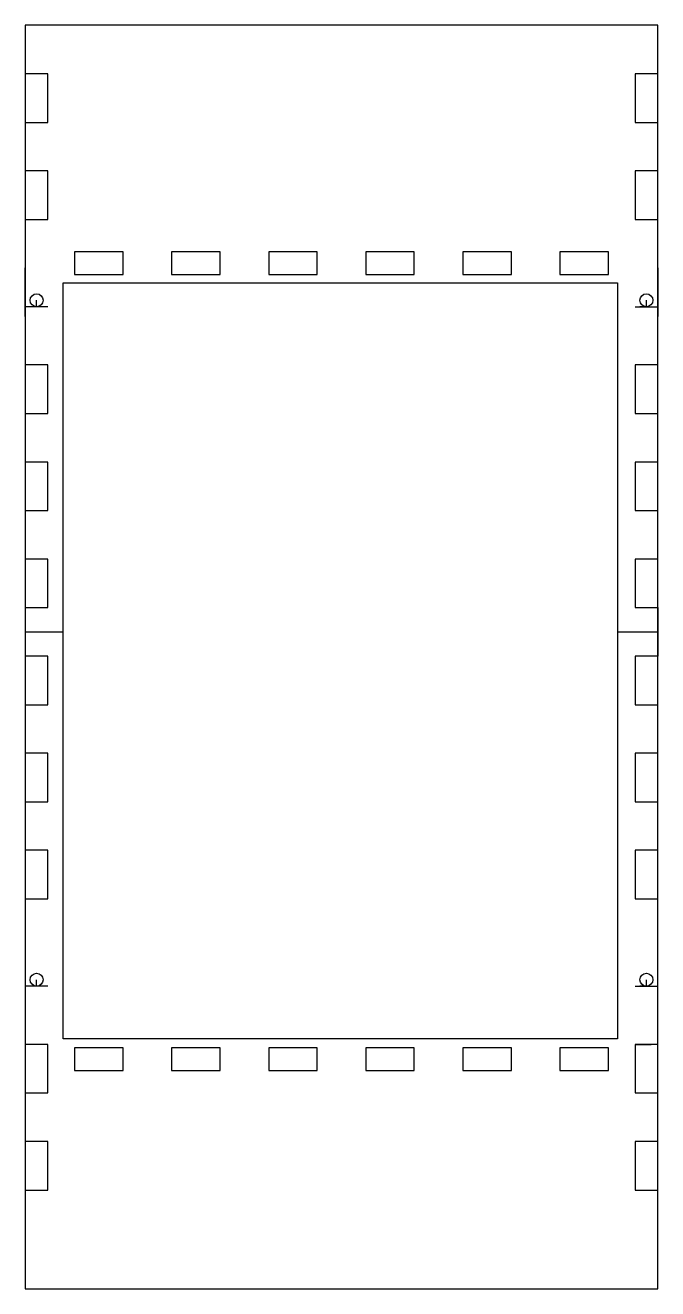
# Model space of a CAD drawing. Header units: millimetres. Extents: x -66 to 90, y -57 to 256.
import ezdxf

# ---------------------------------------------------------------- set-up
doc = ezdxf.new("R2010")
doc.units = ezdxf.units.MM
doc.layers.get('0').update_dxf_attribs({"linetype": 'CONTINUOUS'})

msp = doc.modelspace()

# ---------------------------------------------------------------- linework, layer by layer
for p, q in [((-66.2, 183.6), (-66.2, 195.6)), ((90.2, 195.6), (90.2, 183.6)), ((-63.4, 186), (-63.4, 187.6)), ((87.4, 186), (87.4, 187.6)), ((-60.6, 186), (-66.2, 186)), ((-63.4, 186), (-65, 186)), ((84.6, 186), (90.2, 186)), ((87.4, 186), (85.8, 186)), ((-66.2, 111.6), (-66.2, 99.6)), ((90.2, 111.6), (90.2, 99.6)), ((-66.2, 105.6), (-56.84, 105.6)), ((80.25, 105.6), (90.2, 105.6)), ((-63.4, 18), (-63.4, 19.6)), ((87.4, 18), (87.4, 19.6)), ((-60.6, 18), (-66.2, 18)), ((-63.4, 18), (-65, 18)), ((84.6, 18), (90.2, 18)), ((87.4, 18), (85.8, 18)), ((84.6, 3.6), (88.6, 3.6))]:
    msp.add_line(p, q)
for points in [[(90.2, 255.6), (-66.2, 255.6), (-66.2, -56.8), (90.2, -56.8)], [(-60.6, 243.6), (-66.2, 243.6), (-66.2, 231.6), (-60.6, 231.6)], [(84.6, 231.6), (90.2, 231.6), (90.2, 243.6), (84.6, 243.6)], [(-60.6, 219.6), (-66.2, 219.6), (-66.2, 207.6), (-60.6, 207.6)], [(84.6, 207.6), (90.2, 207.6), (90.2, 219.6), (84.6, 219.6)], [(-42, 199.6), (-54, 199.6), (-54, 194), (-42, 194)], [(-18, 199.6), (-30, 199.6), (-30, 194), (-18, 194)], [(6, 199.6), (-6, 199.6), (-6, 194), (6, 194)], [(30, 199.6), (18, 199.6), (18, 194), (30, 194)], [(54, 199.6), (42, 199.6), (42, 194), (54, 194)], [(78, 199.6), (66, 199.6), (66, 194), (78, 194)], [(80.25, 4.95), (-56.84, 4.95), (-56.84, 191.95), (80.25, 191.95)], [(-60.6, 171.6), (-66.2, 171.6), (-66.2, 159.6), (-60.6, 159.6)], [(84.6, 159.6), (90.2, 159.6), (90.2, 171.6), (84.6, 171.6)], [(-60.6, 147.6), (-66.2, 147.6), (-66.2, 135.6), (-60.6, 135.6)], [(84.6, 135.6), (90.2, 135.6), (90.2, 147.6), (84.6, 147.6)], [(-60.6, 123.6), (-66.2, 123.6), (-66.2, 111.6), (-60.6, 111.6)], [(90.2, 123.6), (84.6, 123.6), (84.6, 111.6), (90.2, 111.6)], [(-60.6, 99.6), (-66.2, 99.6), (-66.2, 87.6), (-60.6, 87.6)], [(90.2, 99.6), (84.6, 99.6), (84.6, 87.6), (90.2, 87.6)], [(-60.6, 75.6), (-66.2, 75.6), (-66.2, 63.6), (-60.6, 63.6)], [(90.2, 75.6), (84.6, 75.6), (84.6, 63.6), (90.2, 63.6)], [(-60.6, 51.6), (-66.2, 51.6), (-66.2, 39.6), (-60.6, 39.6)], [(90.2, 51.6), (84.6, 51.6), (84.6, 39.6), (90.2, 39.6)], [(-60.6, 3.6), (-66.2, 3.6), (-66.2, -8.4), (-60.6, -8.4)], [(84.6, -8.4), (90.2, -8.4), (90.2, 3.6), (84.6, 3.6)], [(-42, 2.8), (-54, 2.8), (-54, -2.8), (-42, -2.8)], [(-18, 2.8), (-30, 2.8), (-30, -2.8), (-18, -2.8)], [(6, 2.8), (-6, 2.8), (-6, -2.8), (6, -2.8)], [(30, 2.8), (18, 2.8), (18, -2.8), (30, -2.8)], [(54, 2.8), (42, 2.8), (42, -2.8), (54, -2.8)], [(78, 2.8), (66, 2.8), (66, -2.8), (78, -2.8)], [(-60.6, -20.4), (-66.2, -20.4), (-66.2, -32.4), (-60.6, -32.4)], [(84.6, -32.4), (90.2, -32.4), (90.2, -20.4), (84.6, -20.4)]]:
    msp.add_lwpolyline(points, close=True)
for centre in [(-63.4, 187.6), (87.4, 187.6), (-63.4, 19.6), (87.4, 19.6)]:
    msp.add_circle(centre, 1.6)

doc.saveas('drawing.dxf')
